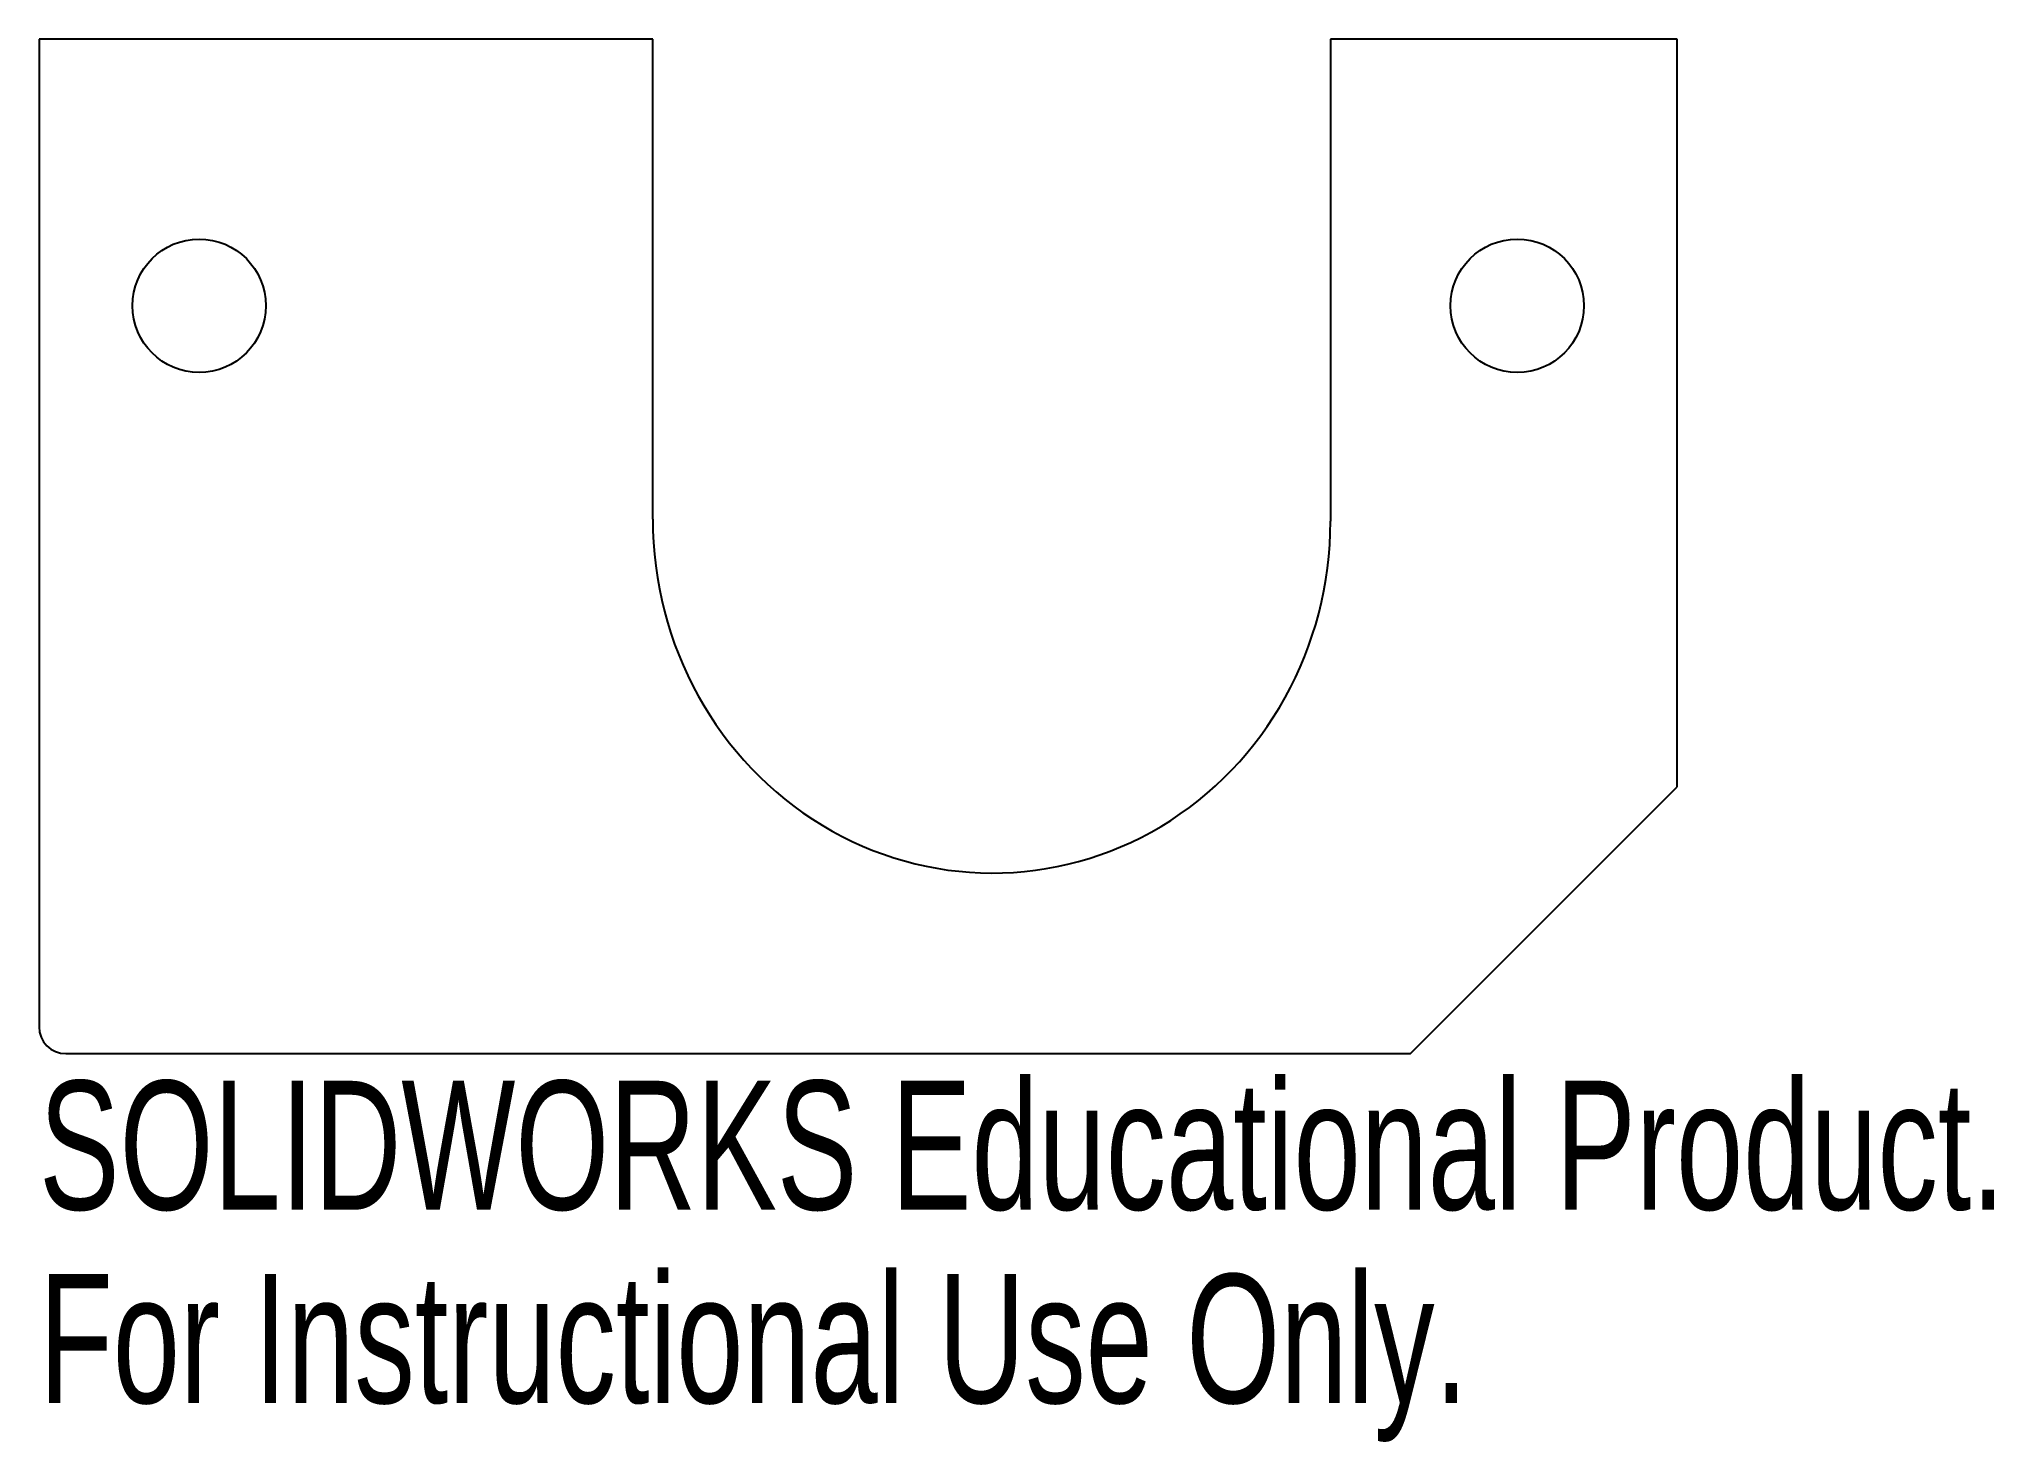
# Model space of a CAD drawing. Header units: millimetres. Extents: x -377.9 to -304.6, y 281.9 to 334.5.
import ezdxf

# ---------------------------------------------------------------- set-up
doc = ezdxf.new("R2010")
doc.units = ezdxf.units.MM
doc.styles.add('SLDTEXTSTYLE0', font='TXT', dxfattribs={"width": 0.7})

msp = doc.modelspace()

# ---------------------------------------------------------------- linework, layer by layer
at = {"color": 7, "linetype": 'Continuous', "lineweight": 25}
for p, q in [((-354.901, 334.541), (-377.901, 334.541)), ((-377.901, 334.541), (-377.901, 297.5)), ((-354.901, 316.541), (-354.901, 334.541)), ((-316.499, 334.541), (-329.499, 334.541)), ((-329.499, 334.541), (-329.499, 316.459)), ((-316.499, 306.5), (-316.499, 334.541)), ((-326.499, 296.5), (-316.499, 306.5)), ((-376.901, 296.5), (-326.499, 296.5))]:
    msp.add_line(p, q, dxfattribs=at)
for centre in [(-371.901, 324.541), (-322.499, 324.541)]:
    msp.add_circle(centre, 2.5, dxfattribs=at)
msp.add_arc((-376.901, 297.5), 1, 180, 270, dxfattribs=at)
msp.add_ellipse((-342.2, 316.5), major_axis=(0.497, -13.224), ratio=0.959731, start_param=4.673224, end_param=7.814817, dxfattribs=at)

# ---------------------------------------------------------------- texts
at = {"color": 7, "linetype": 'Continuous', "char_height": 4.83362, "attachment_point": 1, "style": 'SLDTEXTSTYLE0'}
for s, insert in [('SOLIDWORKS Educational Product.', (-377.901, 295.48)), ('For Instructional Use Only.', (-377.901, 288.23))]:
    msp.add_mtext(s, dxfattribs=dict(at, insert=insert))

doc.saveas('drawing.dxf')
